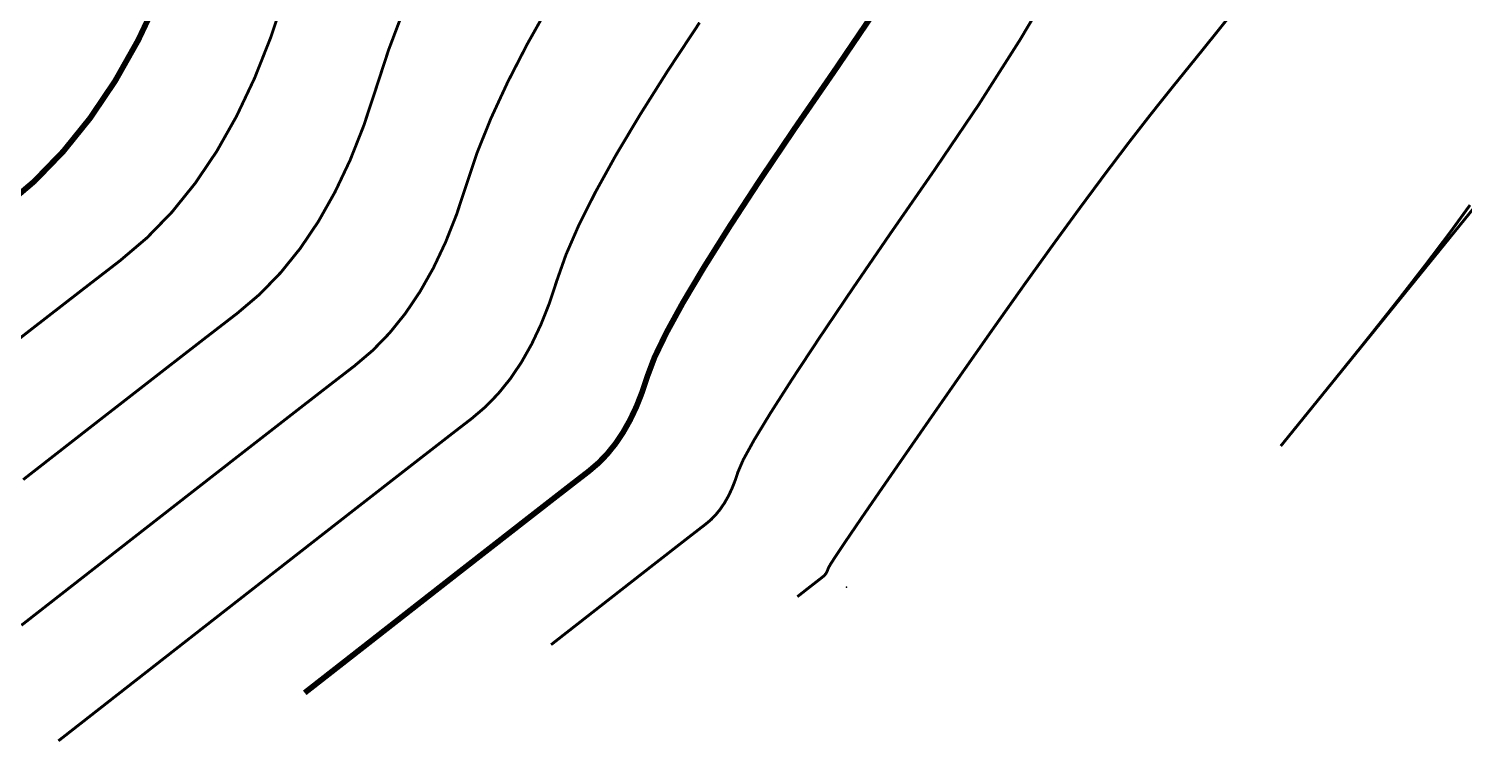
# Model space of a CAD drawing. Extents: x 940 to 1495, y 832 to 1212.
# Drawn here: x 1182.85 to 1220.45, y 850.28 to 868.97 of the extents above; entities that cross this region are included whole.
import ezdxf

# ---------------------------------------------------------------- set-up
doc = ezdxf.new("R2010")
doc.units = 0
doc.header["$LTSCALE"] = 0.5
doc.header["$PDSIZE"] = 0.2
doc.layers.add('DGX', color=2, linetype='CONTINUOUS')
doc.layers.add('ZDH', color=1, linetype='CONTINUOUS')

msp = doc.modelspace()

# ---------------------------------------------------------------- linework, layer by layer
at = {"layer": 'DGX', "linetype": 'Continuous', "const_width": 0.075, "flags": 128}
for points in [[(1209.816, 870.372), (1208.816, 868.688), (1207.729, 866.981), (1206.558, 865.251), (1205.415, 863.604), (1204.416, 862.146), (1203.559, 860.876), (1202.846, 859.795), (1202.275, 858.902), (1201.848, 858.198), (1201.564, 857.683), (1201.423, 857.356), (1201.349, 857.132), (1201.266, 856.923), (1201.175, 856.73), (1201.074, 856.552), (1200.965, 856.39), (1200.847, 856.244), (1200.721, 856.113), (1200.585, 855.998), (1200.399, 855.855), (1200.122, 855.64), (1199.752, 855.352), (1199.291, 854.993), (1198.738, 854.561), (1198.093, 854.057), (1197.357, 853.481), (1196.528, 852.833)], [(1209.816, 870.372), (1208.816, 868.688), (1207.729, 866.981), (1206.558, 865.251), (1205.415, 863.604), (1204.416, 862.146), (1203.559, 860.876), (1202.846, 859.795), (1202.275, 858.902), (1201.848, 858.198), (1201.564, 857.683), (1201.423, 857.356), (1201.349, 857.132), (1201.266, 856.923), (1201.175, 856.73), (1201.074, 856.552), (1200.965, 856.39), (1200.847, 856.244), (1200.721, 856.113), (1200.585, 855.998), (1200.399, 855.855), (1200.122, 855.64), (1199.752, 855.352), (1199.291, 854.993), (1198.738, 854.561), (1198.093, 854.057), (1197.357, 853.481), (1196.528, 852.833)], [(1209.816, 870.372), (1208.816, 868.688), (1207.729, 866.981), (1206.558, 865.251), (1205.415, 863.604), (1204.416, 862.146), (1203.559, 860.876), (1202.846, 859.795), (1202.275, 858.902), (1201.848, 858.198), (1201.564, 857.683), (1201.423, 857.356), (1201.349, 857.132), (1201.266, 856.923), (1201.175, 856.73), (1201.074, 856.552), (1200.965, 856.39), (1200.847, 856.244), (1200.721, 856.113), (1200.585, 855.998), (1200.399, 855.855), (1200.122, 855.64), (1199.752, 855.352), (1199.291, 854.993), (1198.738, 854.561), (1198.093, 854.057), (1197.357, 853.481), (1196.528, 852.833)], [(1209.816, 870.372), (1208.816, 868.688), (1207.729, 866.981), (1206.558, 865.251), (1205.415, 863.604), (1204.416, 862.146), (1203.559, 860.876), (1202.846, 859.795), (1202.275, 858.902), (1201.848, 858.198), (1201.564, 857.683), (1201.423, 857.356), (1201.349, 857.132), (1201.266, 856.923), (1201.175, 856.73), (1201.074, 856.552), (1200.965, 856.39), (1200.847, 856.244), (1200.721, 856.113), (1200.585, 855.998), (1200.399, 855.855), (1200.122, 855.64), (1199.752, 855.352), (1199.291, 854.993), (1198.738, 854.561), (1198.093, 854.057), (1197.357, 853.481), (1196.528, 852.833)], [(1209.816, 870.372), (1208.816, 868.688), (1207.729, 866.981), (1206.558, 865.251), (1205.415, 863.604), (1204.416, 862.146), (1203.559, 860.876), (1202.846, 859.795), (1202.275, 858.902), (1201.848, 858.198), (1201.564, 857.683), (1201.423, 857.356), (1201.349, 857.132), (1201.266, 856.923), (1201.175, 856.73), (1201.074, 856.552), (1200.965, 856.39), (1200.847, 856.244), (1200.721, 856.113), (1200.585, 855.998), (1200.399, 855.855), (1200.122, 855.64), (1199.752, 855.352), (1199.291, 854.993), (1198.738, 854.561), (1198.093, 854.057), (1197.357, 853.481), (1196.528, 852.833)], [(1209.816, 870.372), (1208.816, 868.688), (1207.729, 866.981), (1206.558, 865.251), (1205.415, 863.604), (1204.416, 862.146), (1203.559, 860.876), (1202.846, 859.795), (1202.275, 858.902), (1201.848, 858.198), (1201.564, 857.683), (1201.423, 857.356), (1201.349, 857.132), (1201.266, 856.923), (1201.175, 856.73), (1201.074, 856.552), (1200.965, 856.39), (1200.847, 856.244), (1200.721, 856.113), (1200.585, 855.998), (1200.399, 855.855), (1200.122, 855.64), (1199.752, 855.352), (1199.291, 854.993), (1198.738, 854.561), (1198.093, 854.057), (1197.357, 853.481), (1196.528, 852.833)], [(1189.574, 869.923), (1189.192, 868.762), (1188.764, 867.682), (1188.291, 866.683), (1187.773, 865.765), (1187.209, 864.928), (1186.599, 864.171), (1185.944, 863.496), (1185.244, 862.901), (1184.284, 862.16), (1182.848, 861.046), (1180.939, 859.56)], [(1189.574, 869.923), (1189.192, 868.762), (1188.764, 867.682), (1188.291, 866.683), (1187.773, 865.765), (1187.209, 864.928), (1186.599, 864.171), (1185.944, 863.496), (1185.244, 862.901), (1184.284, 862.16), (1182.848, 861.046), (1180.939, 859.56)], [(1189.574, 869.923), (1189.192, 868.762), (1188.764, 867.682), (1188.291, 866.683), (1187.773, 865.765), (1187.209, 864.928), (1186.599, 864.171), (1185.944, 863.496), (1185.244, 862.901), (1184.284, 862.16), (1182.848, 861.046), (1180.939, 859.56)], [(1189.574, 869.923), (1189.192, 868.762), (1188.764, 867.682), (1188.291, 866.683), (1187.773, 865.765), (1187.209, 864.928), (1186.599, 864.171), (1185.944, 863.496), (1185.244, 862.901), (1184.284, 862.16), (1182.848, 861.046), (1180.939, 859.56)], [(1189.574, 869.923), (1189.192, 868.762), (1188.764, 867.682), (1188.291, 866.683), (1187.773, 865.765), (1187.209, 864.928), (1186.599, 864.171), (1185.944, 863.496), (1185.244, 862.901), (1184.284, 862.16), (1182.848, 861.046), (1180.939, 859.56)], [(1189.574, 869.923), (1189.192, 868.762), (1188.764, 867.682), (1188.291, 866.683), (1187.773, 865.765), (1187.209, 864.928), (1186.599, 864.171), (1185.944, 863.496), (1185.244, 862.901), (1184.284, 862.16), (1182.848, 861.046), (1180.939, 859.56)], [(1196.502, 869.631), (1195.909, 868.578), (1195.394, 867.577), (1194.956, 866.63), (1194.596, 865.737), (1194.314, 864.896), (1194.055, 864.11), (1193.765, 863.379), (1193.445, 862.702), (1193.093, 862.08), (1192.711, 861.513), (1192.298, 861), (1191.855, 860.543), (1191.38, 860.14), (1190.73, 859.638), (1189.758, 858.884), (1188.464, 857.877), (1186.849, 856.618), (1184.912, 855.106), (1182.654, 853.342)], [(1196.502, 869.631), (1195.909, 868.578), (1195.394, 867.577), (1194.956, 866.63), (1194.596, 865.737), (1194.314, 864.896), (1194.055, 864.11), (1193.765, 863.379), (1193.445, 862.702), (1193.093, 862.08), (1192.711, 861.513), (1192.298, 861), (1191.855, 860.543), (1191.38, 860.14), (1190.73, 859.638), (1189.758, 858.884), (1188.464, 857.877), (1186.849, 856.618), (1184.912, 855.106), (1182.654, 853.342)], [(1196.502, 869.631), (1195.909, 868.578), (1195.394, 867.577), (1194.956, 866.63), (1194.596, 865.737), (1194.314, 864.896), (1194.055, 864.11), (1193.765, 863.379), (1193.445, 862.702), (1193.093, 862.08), (1192.711, 861.513), (1192.298, 861), (1191.855, 860.543), (1191.38, 860.14), (1190.73, 859.638), (1189.758, 858.884), (1188.464, 857.877), (1186.849, 856.618), (1184.912, 855.106), (1182.654, 853.342)], [(1196.502, 869.631), (1195.909, 868.578), (1195.394, 867.577), (1194.956, 866.63), (1194.596, 865.737), (1194.314, 864.896), (1194.055, 864.11), (1193.765, 863.379), (1193.445, 862.702), (1193.093, 862.08), (1192.711, 861.513), (1192.298, 861), (1191.855, 860.543), (1191.38, 860.14), (1190.73, 859.638), (1189.758, 858.884), (1188.464, 857.877), (1186.849, 856.618), (1184.912, 855.106), (1182.654, 853.342)], [(1192.659, 869.441), (1192.274, 868.421), (1191.944, 867.41), (1191.623, 866.436), (1191.265, 865.53), (1190.868, 864.693), (1190.433, 863.922), (1189.96, 863.22), (1189.449, 862.586), (1188.9, 862.019), (1188.312, 861.52), (1187.507, 860.899), (1186.303, 859.965), (1184.701, 858.719), (1182.701, 857.159)], [(1192.659, 869.441), (1192.274, 868.421), (1191.944, 867.41), (1191.623, 866.436), (1191.265, 865.53), (1190.868, 864.693), (1190.433, 863.922), (1189.96, 863.22), (1189.449, 862.586), (1188.9, 862.019), (1188.312, 861.52), (1187.507, 860.899), (1186.303, 859.965), (1184.701, 858.719), (1182.701, 857.159)], [(1192.659, 869.441), (1192.274, 868.421), (1191.944, 867.41), (1191.623, 866.436), (1191.265, 865.53), (1190.868, 864.693), (1190.433, 863.922), (1189.96, 863.22), (1189.449, 862.586), (1188.9, 862.019), (1188.312, 861.52), (1187.507, 860.899), (1186.303, 859.965), (1184.701, 858.719), (1182.701, 857.159)], [(1192.659, 869.441), (1192.274, 868.421), (1191.944, 867.41), (1191.623, 866.436), (1191.265, 865.53), (1190.868, 864.693), (1190.433, 863.922), (1189.96, 863.22), (1189.449, 862.586), (1188.9, 862.019), (1188.312, 861.52), (1187.507, 860.899), (1186.303, 859.965), (1184.701, 858.719), (1182.701, 857.159)], [(1192.659, 869.441), (1192.274, 868.421), (1191.944, 867.41), (1191.623, 866.436), (1191.265, 865.53), (1190.868, 864.693), (1190.433, 863.922), (1189.96, 863.22), (1189.449, 862.586), (1188.9, 862.019), (1188.312, 861.52), (1187.507, 860.899), (1186.303, 859.965), (1184.701, 858.719), (1182.701, 857.159)], [(1192.659, 869.441), (1192.274, 868.421), (1191.944, 867.41), (1191.623, 866.436), (1191.265, 865.53), (1190.868, 864.693), (1190.433, 863.922), (1189.96, 863.22), (1189.449, 862.586), (1188.9, 862.019), (1188.312, 861.52), (1187.507, 860.899), (1186.303, 859.965), (1184.701, 858.719), (1182.701, 857.159)], [(1200.419, 869.134), (1199.587, 867.874), (1198.855, 866.713), (1198.221, 865.65), (1197.688, 864.686), (1197.253, 863.82), (1196.919, 863.052), (1196.683, 862.383), (1196.486, 861.784), (1196.265, 861.227), (1196.021, 860.711), (1195.754, 860.237), (1195.463, 859.805), (1195.148, 859.415), (1194.81, 859.066), (1194.449, 858.759), (1193.953, 858.377), (1193.213, 857.802), (1192.227, 857.035), (1190.996, 856.076), (1189.521, 854.924), (1187.8, 853.58), (1185.835, 852.044), (1183.624, 850.315)], [(1200.419, 869.134), (1199.587, 867.874), (1198.855, 866.713), (1198.221, 865.65), (1197.688, 864.686), (1197.253, 863.82), (1196.919, 863.052), (1196.683, 862.383), (1196.486, 861.784), (1196.265, 861.227), (1196.021, 860.711), (1195.754, 860.237), (1195.463, 859.805), (1195.148, 859.415), (1194.81, 859.066), (1194.449, 858.759), (1193.953, 858.377), (1193.213, 857.802), (1192.227, 857.035), (1190.996, 856.076), (1189.521, 854.924), (1187.8, 853.58), (1185.835, 852.044), (1183.624, 850.315)], [(1200.419, 869.134), (1199.587, 867.874), (1198.855, 866.713), (1198.221, 865.65), (1197.688, 864.686), (1197.253, 863.82), (1196.919, 863.052), (1196.683, 862.383), (1196.486, 861.784), (1196.265, 861.227), (1196.021, 860.711), (1195.754, 860.237), (1195.463, 859.805), (1195.148, 859.415), (1194.81, 859.066), (1194.449, 858.759), (1193.953, 858.377), (1193.213, 857.802), (1192.227, 857.035), (1190.996, 856.076), (1189.521, 854.924), (1187.8, 853.58), (1185.835, 852.044), (1183.624, 850.315)], [(1200.419, 869.134), (1199.587, 867.874), (1198.855, 866.713), (1198.221, 865.65), (1197.688, 864.686), (1197.253, 863.82), (1196.919, 863.052), (1196.683, 862.383), (1196.486, 861.784), (1196.265, 861.227), (1196.021, 860.711), (1195.754, 860.237), (1195.463, 859.805), (1195.148, 859.415), (1194.81, 859.066), (1194.449, 858.759), (1193.953, 858.377), (1193.213, 857.802), (1192.227, 857.035), (1190.996, 856.076), (1189.521, 854.924), (1187.8, 853.58), (1185.835, 852.044), (1183.624, 850.315)], [(1200.419, 869.134), (1199.587, 867.874), (1198.855, 866.713), (1198.221, 865.65), (1197.688, 864.686), (1197.253, 863.82), (1196.919, 863.052), (1196.683, 862.383), (1196.486, 861.784), (1196.265, 861.227), (1196.021, 860.711), (1195.754, 860.237), (1195.463, 859.805), (1195.148, 859.415), (1194.81, 859.066), (1194.449, 858.759), (1193.953, 858.377), (1193.213, 857.802), (1192.227, 857.035), (1190.996, 856.076), (1189.521, 854.924), (1187.8, 853.58), (1185.835, 852.044), (1183.624, 850.315)], [(1200.419, 869.134), (1199.587, 867.874), (1198.855, 866.713), (1198.221, 865.65), (1197.688, 864.686), (1197.253, 863.82), (1196.919, 863.052), (1196.683, 862.383), (1196.486, 861.784), (1196.265, 861.227), (1196.021, 860.711), (1195.754, 860.237), (1195.463, 859.805), (1195.148, 859.415), (1194.81, 859.066), (1194.449, 858.759), (1193.953, 858.377), (1193.213, 857.802), (1192.227, 857.035), (1190.996, 856.076), (1189.521, 854.924), (1187.8, 853.58), (1185.835, 852.044), (1183.624, 850.315)], [(1214.312, 869.312), (1214.02, 868.948), (1213.667, 868.508), (1213.252, 867.994), (1212.775, 867.405), (1212.245, 866.74), (1211.67, 866), (1211.051, 865.182), (1210.388, 864.288), (1209.68, 863.318), (1208.928, 862.271), (1208.132, 861.148), (1207.291, 859.949), (1206.481, 858.786), (1205.778, 857.773), (1205.181, 856.91), (1204.69, 856.197), (1204.306, 855.633), (1204.028, 855.22), (1203.857, 854.957), (1203.792, 854.843), (1203.78, 854.806), (1203.766, 854.771), (1203.751, 854.739), (1203.735, 854.71), (1203.716, 854.683), (1203.697, 854.659), (1203.676, 854.637), (1203.653, 854.618), (1203.623, 854.594), (1203.577, 854.558), (1203.515, 854.51), (1203.439, 854.451), (1203.347, 854.379), (1203.24, 854.296), (1203.118, 854.2), (1202.98, 854.092)], [(1214.312, 869.312), (1214.02, 868.948), (1213.667, 868.508), (1213.252, 867.994), (1212.775, 867.405), (1212.245, 866.74), (1211.67, 866), (1211.051, 865.182), (1210.388, 864.288), (1209.68, 863.318), (1208.928, 862.271), (1208.132, 861.148), (1207.291, 859.949), (1206.481, 858.786), (1205.778, 857.773), (1205.181, 856.91), (1204.69, 856.197), (1204.306, 855.633), (1204.028, 855.22), (1203.857, 854.957), (1203.792, 854.843), (1203.78, 854.806), (1203.766, 854.771), (1203.751, 854.739), (1203.735, 854.71), (1203.716, 854.683), (1203.697, 854.659), (1203.676, 854.637), (1203.653, 854.618), (1203.623, 854.594), (1203.577, 854.558), (1203.515, 854.51), (1203.439, 854.451), (1203.347, 854.379), (1203.24, 854.296), (1203.118, 854.2), (1202.98, 854.092)], [(1214.312, 869.312), (1214.02, 868.948), (1213.667, 868.508), (1213.252, 867.994), (1212.775, 867.405), (1212.245, 866.74), (1211.67, 866), (1211.051, 865.182), (1210.388, 864.288), (1209.68, 863.318), (1208.928, 862.271), (1208.132, 861.148), (1207.291, 859.949), (1206.481, 858.786), (1205.778, 857.773), (1205.181, 856.91), (1204.69, 856.197), (1204.306, 855.633), (1204.028, 855.22), (1203.857, 854.957), (1203.792, 854.843), (1203.78, 854.806), (1203.766, 854.771), (1203.751, 854.739), (1203.735, 854.71), (1203.716, 854.683), (1203.697, 854.659), (1203.676, 854.637), (1203.653, 854.618), (1203.623, 854.594), (1203.577, 854.558), (1203.515, 854.51), (1203.439, 854.451), (1203.347, 854.379), (1203.24, 854.296), (1203.118, 854.2), (1202.98, 854.092)], [(1214.312, 869.312), (1214.02, 868.948), (1213.667, 868.508), (1213.252, 867.994), (1212.775, 867.405), (1212.245, 866.74), (1211.67, 866), (1211.051, 865.182), (1210.388, 864.288), (1209.68, 863.318), (1208.928, 862.271), (1208.132, 861.148), (1207.291, 859.949), (1206.481, 858.786), (1205.778, 857.773), (1205.181, 856.91), (1204.69, 856.197), (1204.306, 855.633), (1204.028, 855.22), (1203.857, 854.957), (1203.792, 854.843), (1203.78, 854.806), (1203.766, 854.771), (1203.751, 854.739), (1203.735, 854.71), (1203.716, 854.683), (1203.697, 854.659), (1203.676, 854.637), (1203.653, 854.618), (1203.623, 854.594), (1203.577, 854.558), (1203.515, 854.51), (1203.439, 854.451), (1203.347, 854.379), (1203.24, 854.296), (1203.118, 854.2), (1202.98, 854.092)], [(1214.312, 869.312), (1214.02, 868.948), (1213.667, 868.508), (1213.252, 867.994), (1212.775, 867.405), (1212.245, 866.74), (1211.67, 866), (1211.051, 865.182), (1210.388, 864.288), (1209.68, 863.318), (1208.928, 862.271), (1208.132, 861.148), (1207.291, 859.949), (1206.481, 858.786), (1205.778, 857.773), (1205.181, 856.91), (1204.69, 856.197), (1204.306, 855.633), (1204.028, 855.22), (1203.857, 854.957), (1203.792, 854.843), (1203.78, 854.806), (1203.766, 854.771), (1203.751, 854.739), (1203.735, 854.71), (1203.716, 854.683), (1203.697, 854.659), (1203.676, 854.637), (1203.653, 854.618), (1203.623, 854.594), (1203.577, 854.558), (1203.515, 854.51), (1203.439, 854.451), (1203.347, 854.379), (1203.24, 854.296), (1203.118, 854.2), (1202.98, 854.092)], [(1214.312, 869.312), (1214.02, 868.948), (1213.667, 868.508), (1213.252, 867.994), (1212.775, 867.405), (1212.245, 866.74), (1211.67, 866), (1211.051, 865.182), (1210.388, 864.288), (1209.68, 863.318), (1208.928, 862.271), (1208.132, 861.148), (1207.291, 859.949), (1206.481, 858.786), (1205.778, 857.773), (1205.181, 856.91), (1204.69, 856.197), (1204.306, 855.633), (1204.028, 855.22), (1203.857, 854.957), (1203.792, 854.843), (1203.78, 854.806), (1203.766, 854.771), (1203.751, 854.739), (1203.735, 854.71), (1203.716, 854.683), (1203.697, 854.659), (1203.676, 854.637), (1203.653, 854.618), (1203.623, 854.594), (1203.577, 854.558), (1203.515, 854.51), (1203.439, 854.451), (1203.347, 854.379), (1203.24, 854.296), (1203.118, 854.2), (1202.98, 854.092)], [(1220.601, 864.354), (1220.086, 863.647), (1219.464, 862.824), (1218.735, 861.884), (1217.897, 860.827), (1216.953, 859.655), (1216.142, 858.655), (1215.706, 858.117), (1215.643, 858.04), (1215.955, 858.424), (1216.641, 859.27), (1217.702, 860.578), (1219.136, 862.347), (1220.945, 864.578)], [(1220.601, 864.354), (1220.086, 863.647), (1219.464, 862.824), (1218.735, 861.884), (1217.897, 860.827), (1216.953, 859.655), (1216.142, 858.655), (1215.706, 858.117), (1215.643, 858.04), (1215.955, 858.424), (1216.641, 859.27), (1217.702, 860.578), (1219.136, 862.347), (1220.945, 864.578)], [(1220.601, 864.354), (1220.086, 863.647), (1219.464, 862.824), (1218.735, 861.884), (1217.897, 860.827), (1216.953, 859.655), (1216.142, 858.655), (1215.706, 858.117), (1215.643, 858.04), (1215.955, 858.424), (1216.641, 859.27), (1217.702, 860.578), (1219.136, 862.347), (1220.945, 864.578)], [(1220.601, 864.354), (1220.086, 863.647), (1219.464, 862.824), (1218.735, 861.884), (1217.897, 860.827), (1216.953, 859.655), (1216.142, 858.655), (1215.706, 858.117), (1215.643, 858.04), (1215.955, 858.424), (1216.641, 859.27), (1217.702, 860.578), (1219.136, 862.347), (1220.945, 864.578)], [(1220.601, 864.354), (1220.086, 863.647), (1219.464, 862.824), (1218.735, 861.884), (1217.897, 860.827), (1216.953, 859.655), (1216.142, 858.655), (1215.706, 858.117), (1215.643, 858.04), (1215.955, 858.424), (1216.641, 859.27), (1217.702, 860.578), (1219.136, 862.347), (1220.945, 864.578)], [(1220.601, 864.354), (1220.086, 863.647), (1219.464, 862.824), (1218.735, 861.884), (1217.897, 860.827), (1216.953, 859.655), (1216.142, 858.655), (1215.706, 858.117), (1215.643, 858.04), (1215.955, 858.424), (1216.641, 859.27), (1217.702, 860.578), (1219.136, 862.347), (1220.945, 864.578)]]:
    msp.add_lwpolyline(points, dxfattribs=at)
at = {"layer": 'DGX', "color": 3, "linetype": 'Continuous', "const_width": 0.15, "flags": 128}
for points in [[(1186.264, 869.834), (1185.714, 868.674), (1185.112, 867.608), (1184.457, 866.635), (1183.749, 865.757), (1182.989, 864.972), (1182.176, 864.281)], [(1186.264, 869.834), (1185.714, 868.674), (1185.112, 867.608), (1184.457, 866.635), (1183.749, 865.757), (1182.989, 864.972), (1182.176, 864.281)], [(1186.264, 869.834), (1185.714, 868.674), (1185.112, 867.608), (1184.457, 866.635), (1183.749, 865.757), (1182.989, 864.972), (1182.176, 864.281)], [(1186.264, 869.834), (1185.714, 868.674), (1185.112, 867.608), (1184.457, 866.635), (1183.749, 865.757), (1182.989, 864.972), (1182.176, 864.281)], [(1186.264, 869.834), (1185.714, 868.674), (1185.112, 867.608), (1184.457, 866.635), (1183.749, 865.757), (1182.989, 864.972), (1182.176, 864.281)], [(1186.264, 869.834), (1185.714, 868.674), (1185.112, 867.608), (1184.457, 866.635), (1183.749, 865.757), (1182.989, 864.972), (1182.176, 864.281)], [(1205.014, 869.436), (1203.954, 867.872), (1202.917, 866.369), (1202.001, 865.01), (1201.207, 863.794), (1200.534, 862.722), (1199.981, 861.794), (1199.551, 861.009), (1199.241, 860.368), (1199.053, 859.87), (1198.917, 859.458), (1198.766, 859.075), (1198.598, 858.721), (1198.414, 858.395), (1198.214, 858.098), (1197.998, 857.829), (1197.765, 857.59), (1197.517, 857.379), (1197.176, 857.116), (1196.667, 856.721), (1195.99, 856.194), (1195.144, 855.534), (1194.129, 854.743), (1192.947, 853.819), (1191.596, 852.762), (1190.076, 851.574)], [(1205.014, 869.436), (1203.954, 867.872), (1202.917, 866.369), (1202.001, 865.01), (1201.207, 863.794), (1200.534, 862.722), (1199.981, 861.794), (1199.551, 861.009), (1199.241, 860.368), (1199.053, 859.87), (1198.917, 859.458), (1198.766, 859.075), (1198.598, 858.721), (1198.414, 858.395), (1198.214, 858.098), (1197.998, 857.829), (1197.765, 857.59), (1197.517, 857.379), (1197.176, 857.116), (1196.667, 856.721), (1195.99, 856.194), (1195.144, 855.534), (1194.129, 854.743), (1192.947, 853.819), (1191.596, 852.762), (1190.076, 851.574)], [(1205.014, 869.436), (1203.954, 867.872), (1202.917, 866.369), (1202.001, 865.01), (1201.207, 863.794), (1200.534, 862.722), (1199.981, 861.794), (1199.551, 861.009), (1199.241, 860.368), (1199.053, 859.87), (1198.917, 859.458), (1198.766, 859.075), (1198.598, 858.721), (1198.414, 858.395), (1198.214, 858.098), (1197.998, 857.829), (1197.765, 857.59), (1197.517, 857.379), (1197.176, 857.116), (1196.667, 856.721), (1195.99, 856.194), (1195.144, 855.534), (1194.129, 854.743), (1192.947, 853.819), (1191.596, 852.762), (1190.076, 851.574)], [(1205.014, 869.436), (1203.954, 867.872), (1202.917, 866.369), (1202.001, 865.01), (1201.207, 863.794), (1200.534, 862.722), (1199.981, 861.794), (1199.551, 861.009), (1199.241, 860.368), (1199.053, 859.87), (1198.917, 859.458), (1198.766, 859.075), (1198.598, 858.721), (1198.414, 858.395), (1198.214, 858.098), (1197.998, 857.829), (1197.765, 857.59), (1197.517, 857.379), (1197.176, 857.116), (1196.667, 856.721), (1195.99, 856.194), (1195.144, 855.534), (1194.129, 854.743), (1192.947, 853.819), (1191.596, 852.762), (1190.076, 851.574)], [(1205.014, 869.436), (1203.954, 867.872), (1202.917, 866.369), (1202.001, 865.01), (1201.207, 863.794), (1200.534, 862.722), (1199.981, 861.794), (1199.551, 861.009), (1199.241, 860.368), (1199.053, 859.87), (1198.917, 859.458), (1198.766, 859.075), (1198.598, 858.721), (1198.414, 858.395), (1198.214, 858.098), (1197.998, 857.829), (1197.765, 857.59), (1197.517, 857.379), (1197.176, 857.116), (1196.667, 856.721), (1195.99, 856.194), (1195.144, 855.534), (1194.129, 854.743), (1192.947, 853.819), (1191.596, 852.762), (1190.076, 851.574)], [(1205.014, 869.436), (1203.954, 867.872), (1202.917, 866.369), (1202.001, 865.01), (1201.207, 863.794), (1200.534, 862.722), (1199.981, 861.794), (1199.551, 861.009), (1199.241, 860.368), (1199.053, 859.87), (1198.917, 859.458), (1198.766, 859.075), (1198.598, 858.721), (1198.414, 858.395), (1198.214, 858.098), (1197.998, 857.829), (1197.765, 857.59), (1197.517, 857.379), (1197.176, 857.116), (1196.667, 856.721), (1195.99, 856.194), (1195.144, 855.534), (1194.129, 854.743), (1192.947, 853.819), (1191.596, 852.762), (1190.076, 851.574)]]:
    msp.add_lwpolyline(points, dxfattribs=at)
at = {"layer": 'DGX', "linetype": 'Continuous', "const_width": 0.075}
msp.add_lwpolyline([(1196.502, 869.631), (1195.909, 868.578), (1195.394, 867.577), (1194.956, 866.63), (1194.596, 865.737), (1194.314, 864.896), (1194.055, 864.11), (1193.765, 863.379), (1193.445, 862.702), (1193.093, 862.08), (1192.711, 861.513), (1192.298, 861), (1191.855, 860.543), (1191.38, 860.14), (1190.73, 859.638), (1189.758, 858.884), (1188.464, 857.877), (1186.849, 856.618), (1184.912, 855.106), (1182.654, 853.342)], dxfattribs=at)
msp.add_lwpolyline([(1196.502, 869.631), (1195.909, 868.578), (1195.394, 867.577), (1194.956, 866.63), (1194.596, 865.737), (1194.314, 864.896), (1194.055, 864.11), (1193.765, 863.379), (1193.445, 862.702), (1193.093, 862.08), (1192.711, 861.513), (1192.298, 861), (1191.855, 860.543), (1191.38, 860.14), (1190.73, 859.638), (1189.758, 858.884), (1188.464, 857.877), (1186.849, 856.618), (1184.912, 855.106), (1182.654, 853.342)], dxfattribs=at)
at = {"layer": 'DGX', "linetype": 'Continuous', "flags": 128}
msp.add_lwpolyline([(1210.743, 864.9, 0.075, 0.075, 0), (1210.743, 864.9, 0, 0, 0)], format="xyseb", dxfattribs=at)
msp.add_lwpolyline([(1210.743, 864.9, 0.075, 0.075, 0), (1210.743, 864.9, 0, 0, 0)], format="xyseb", dxfattribs=at)
msp.add_lwpolyline([(1210.743, 864.9, 0.075, 0.075, 0), (1210.743, 864.9, 0, 0, 0)], format="xyseb", dxfattribs=at)
msp.add_lwpolyline([(1210.743, 864.9, 0.075, 0.075, 0), (1210.743, 864.9, 0, 0, 0)], format="xyseb", dxfattribs=at)
msp.add_lwpolyline([(1210.743, 864.9, 0.075, 0.075, 0), (1210.743, 864.9, 0, 0, 0)], format="xyseb", dxfattribs=at)
msp.add_lwpolyline([(1210.743, 864.9, 0.075, 0.075, 0), (1210.743, 864.9, 0, 0, 0)], format="xyseb", dxfattribs=at)
msp.add_lwpolyline([(1210.743, 864.9, 0.075, 0.075, 0), (1210.743, 864.9, 0, 0, 0)], format="xyseb", dxfattribs=at)
msp.add_lwpolyline([(1210.743, 864.9, 0.075, 0.075, 0), (1210.743, 864.9, 0, 0, 0)], format="xyseb", dxfattribs=at)
msp.add_lwpolyline([(1210.743, 864.9, 0.075, 0.075, 0), (1210.743, 864.9, 0, 0, 0)], format="xyseb", dxfattribs=at)
msp.add_lwpolyline([(1210.743, 864.9, 0.075, 0.075, 0), (1210.743, 864.9, 0, 0, 0)], format="xyseb", dxfattribs=at)
msp.add_lwpolyline([(1210.743, 864.9, 0.075, 0.075, 0), (1210.743, 864.9, 0, 0, 0)], format="xyseb", dxfattribs=at)
msp.add_lwpolyline([(1210.743, 864.9, 0.075, 0.075, 0), (1210.743, 864.9, 0, 0, 0)], format="xyseb", dxfattribs=at)
at = {"layer": 'ZDH', "linetype": 'Continuous'}
msp.add_point((1204.264, 854.343, 27.199), dxfattribs=at)
msp.add_point((1204.264, 854.343, 27.199), dxfattribs=at)

doc.saveas('drawing.dxf')
